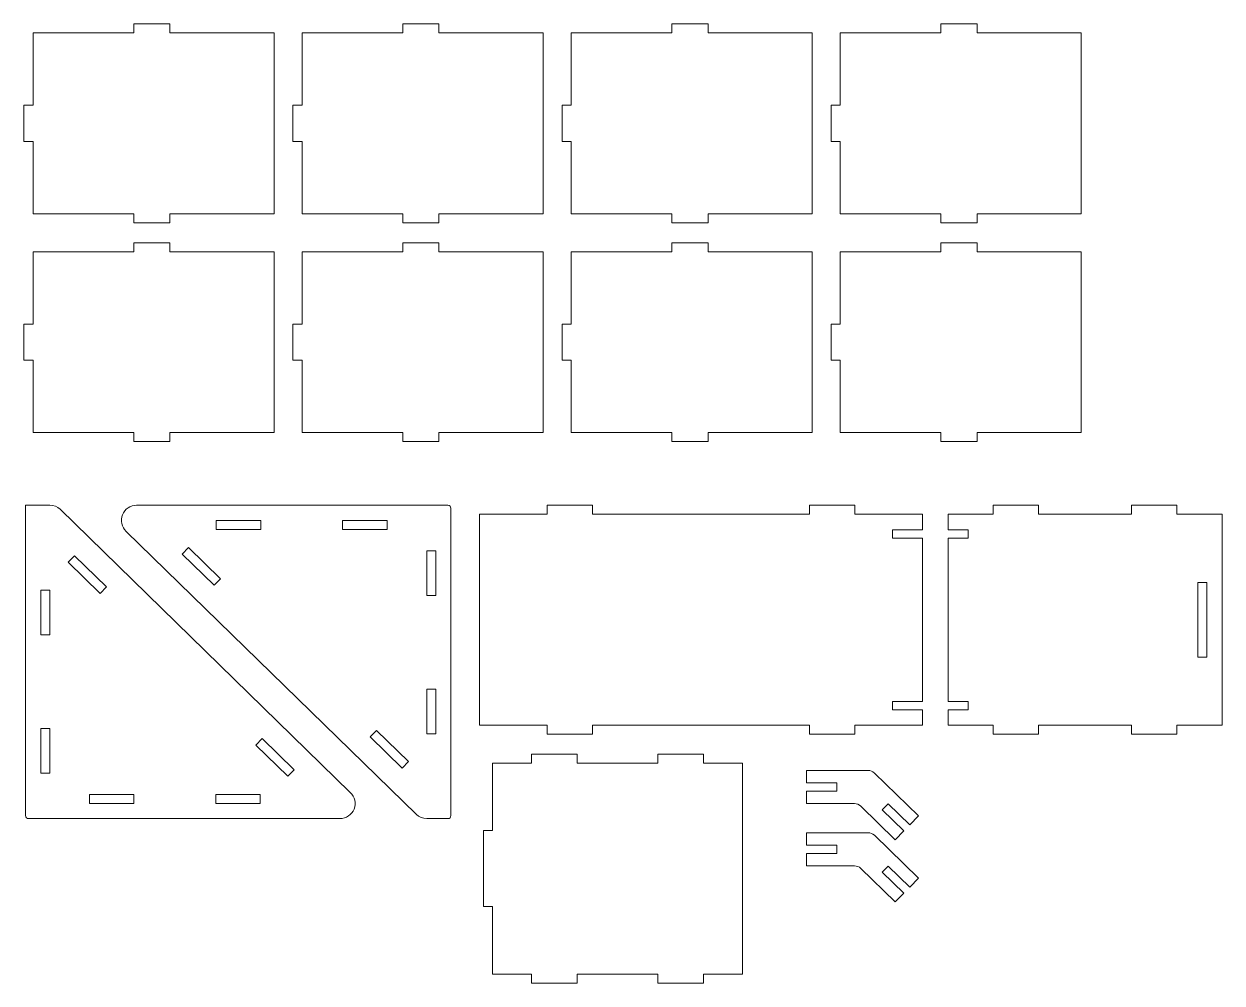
# Model space of a CAD drawing. Header units: centimetres. Extents: x -235 to -122, y -83 to 91.
# Drawn here: x -163.86 to -122.11, y 57.87 to 91.3 of the extents above; entities that cross this region are included whole.
import ezdxf

# ---------------------------------------------------------------- set-up
doc = ezdxf.new("R2010")
doc.units = ezdxf.units.CM
doc.header["$MEASUREMENT"] = 0
doc.layers.add('layer 1', color=7, linetype='Continuous')

msp = doc.modelspace()

# ---------------------------------------------------------------- linework, layer by layer
at = {"layer": 'layer 1', "lineweight": 9}
for points, knots in [([(-163.54028, 90.98305), (-163.54028, 90.98305), (-160.02877, 90.98305), (-160.02877, 90.98305), (-160.02877, 90.98305), (-160.02877, 90.98305), (-160.02877, 91.29805), (-160.02877, 91.29805), (-160.02877, 91.29805), (-160.02877, 91.29805), (-158.76877, 91.29805), (-158.76877, 91.29805), (-158.76877, 91.29805), (-158.76877, 91.29805), (-158.76877, 90.98305), (-158.76877, 90.98305), (-158.76877, 90.98305), (-158.76877, 90.98305), (-155.14028, 90.98305), (-155.14028, 90.98305), (-155.14028, 90.98305), (-155.14028, 90.98305), (-155.14028, 84.68305), (-155.14028, 84.68305), (-155.14028, 84.68305), (-155.14028, 84.68305), (-158.76877, 84.68305), (-158.76877, 84.68305), (-158.76877, 84.68305), (-158.76877, 84.68305), (-158.76877, 84.36805), (-158.76877, 84.36805), (-158.76877, 84.36805), (-158.76877, 84.36805), (-160.02877, 84.36805), (-160.02877, 84.36805), (-160.02877, 84.36805), (-160.02877, 84.36805), (-160.02877, 84.68305), (-160.02877, 84.68305), (-160.02877, 84.68305), (-160.02877, 84.68305), (-163.54028, 84.68305), (-163.54028, 84.68305), (-163.54028, 84.68305), (-163.54028, 84.68305), (-163.54028, 87.20305), (-163.54028, 87.20305), (-163.54028, 87.20305), (-163.54028, 87.20305), (-163.85528, 87.20305), (-163.85528, 87.20305), (-163.85528, 87.20305), (-163.85528, 87.20305), (-163.85528, 88.46305), (-163.85528, 88.46305), (-163.85528, 88.46305), (-163.85528, 88.46305), (-163.54028, 88.46305), (-163.54028, 88.46305), (-163.54028, 88.46305), (-163.54028, 88.46305), (-163.54028, 90.98305), (-163.54028, 90.98305)], [0, 0, 0, 0, 0.05882353, 0.05882353, 0.05882353, 0.05882353, 0.11764706, 0.11764706, 0.11764706, 0.11764706, 0.17647059, 0.17647059, 0.17647059, 0.17647059, 0.23529412, 0.23529412, 0.23529412, 0.23529412, 0.29411765, 0.29411765, 0.29411765, 0.29411765, 0.35294118, 0.35294118, 0.35294118, 0.35294118, 0.41176471, 0.41176471, 0.41176471, 0.41176471, 0.47058824, 0.47058824, 0.47058824, 0.47058824, 0.52941176, 0.52941176, 0.52941176, 0.52941176, 0.58823529, 0.58823529, 0.58823529, 0.58823529, 0.64705882, 0.64705882, 0.64705882, 0.64705882, 0.70588235, 0.70588235, 0.70588235, 0.70588235, 0.76470588, 0.76470588, 0.76470588, 0.76470588, 0.82352941, 0.82352941, 0.82352941, 0.82352941, 0.88235294, 0.88235294, 0.88235294, 0.88235294, 1, 1, 1, 1]), ([(-154.16634, 90.98305), (-154.16634, 90.98305), (-150.65485, 90.98305), (-150.65485, 90.98305), (-150.65485, 90.98305), (-150.65485, 90.98305), (-150.65485, 91.29805), (-150.65485, 91.29805), (-150.65485, 91.29805), (-150.65485, 91.29805), (-149.39485, 91.29805), (-149.39485, 91.29805), (-149.39485, 91.29805), (-149.39485, 91.29805), (-149.39485, 90.98305), (-149.39485, 90.98305), (-149.39485, 90.98305), (-149.39485, 90.98305), (-145.76634, 90.98305), (-145.76634, 90.98305), (-145.76634, 90.98305), (-145.76634, 90.98305), (-145.76634, 84.68305), (-145.76634, 84.68305), (-145.76634, 84.68305), (-145.76634, 84.68305), (-149.39485, 84.68305), (-149.39485, 84.68305), (-149.39485, 84.68305), (-149.39485, 84.68305), (-149.39485, 84.36805), (-149.39485, 84.36805), (-149.39485, 84.36805), (-149.39485, 84.36805), (-150.65485, 84.36805), (-150.65485, 84.36805), (-150.65485, 84.36805), (-150.65485, 84.36805), (-150.65485, 84.68305), (-150.65485, 84.68305), (-150.65485, 84.68305), (-150.65485, 84.68305), (-154.16634, 84.68305), (-154.16634, 84.68305), (-154.16634, 84.68305), (-154.16634, 84.68305), (-154.16634, 87.20305), (-154.16634, 87.20305), (-154.16634, 87.20305), (-154.16634, 87.20305), (-154.48134, 87.20305), (-154.48134, 87.20305), (-154.48134, 87.20305), (-154.48134, 87.20305), (-154.48134, 88.46305), (-154.48134, 88.46305), (-154.48134, 88.46305), (-154.48134, 88.46305), (-154.16634, 88.46305), (-154.16634, 88.46305), (-154.16634, 88.46305), (-154.16634, 88.46305), (-154.16634, 90.98305), (-154.16634, 90.98305)], [0, 0, 0, 0, 0.05882353, 0.05882353, 0.05882353, 0.05882353, 0.11764706, 0.11764706, 0.11764706, 0.11764706, 0.17647059, 0.17647059, 0.17647059, 0.17647059, 0.23529412, 0.23529412, 0.23529412, 0.23529412, 0.29411765, 0.29411765, 0.29411765, 0.29411765, 0.35294118, 0.35294118, 0.35294118, 0.35294118, 0.41176471, 0.41176471, 0.41176471, 0.41176471, 0.47058824, 0.47058824, 0.47058824, 0.47058824, 0.52941176, 0.52941176, 0.52941176, 0.52941176, 0.58823529, 0.58823529, 0.58823529, 0.58823529, 0.64705882, 0.64705882, 0.64705882, 0.64705882, 0.70588235, 0.70588235, 0.70588235, 0.70588235, 0.76470588, 0.76470588, 0.76470588, 0.76470588, 0.82352941, 0.82352941, 0.82352941, 0.82352941, 0.88235294, 0.88235294, 0.88235294, 0.88235294, 1, 1, 1, 1]), ([(-144.79241, 90.98305), (-144.79241, 90.98305), (-141.28091, 90.98305), (-141.28091, 90.98305), (-141.28091, 90.98305), (-141.28091, 90.98305), (-141.28091, 91.29805), (-141.28091, 91.29805), (-141.28091, 91.29805), (-141.28091, 91.29805), (-140.02091, 91.29805), (-140.02091, 91.29805), (-140.02091, 91.29805), (-140.02091, 91.29805), (-140.02091, 90.98305), (-140.02091, 90.98305), (-140.02091, 90.98305), (-140.02091, 90.98305), (-136.39241, 90.98305), (-136.39241, 90.98305), (-136.39241, 90.98305), (-136.39241, 90.98305), (-136.39241, 84.68305), (-136.39241, 84.68305), (-136.39241, 84.68305), (-136.39241, 84.68305), (-140.02091, 84.68305), (-140.02091, 84.68305), (-140.02091, 84.68305), (-140.02091, 84.68305), (-140.02091, 84.36805), (-140.02091, 84.36805), (-140.02091, 84.36805), (-140.02091, 84.36805), (-141.28091, 84.36805), (-141.28091, 84.36805), (-141.28091, 84.36805), (-141.28091, 84.36805), (-141.28091, 84.68305), (-141.28091, 84.68305), (-141.28091, 84.68305), (-141.28091, 84.68305), (-144.79241, 84.68305), (-144.79241, 84.68305), (-144.79241, 84.68305), (-144.79241, 84.68305), (-144.79241, 87.20305), (-144.79241, 87.20305), (-144.79241, 87.20305), (-144.79241, 87.20305), (-145.10741, 87.20305), (-145.10741, 87.20305), (-145.10741, 87.20305), (-145.10741, 87.20305), (-145.10741, 88.46305), (-145.10741, 88.46305), (-145.10741, 88.46305), (-145.10741, 88.46305), (-144.79241, 88.46305), (-144.79241, 88.46305), (-144.79241, 88.46305), (-144.79241, 88.46305), (-144.79241, 90.98305), (-144.79241, 90.98305)], [0, 0, 0, 0, 0.05882353, 0.05882353, 0.05882353, 0.05882353, 0.11764706, 0.11764706, 0.11764706, 0.11764706, 0.17647059, 0.17647059, 0.17647059, 0.17647059, 0.23529412, 0.23529412, 0.23529412, 0.23529412, 0.29411765, 0.29411765, 0.29411765, 0.29411765, 0.35294118, 0.35294118, 0.35294118, 0.35294118, 0.41176471, 0.41176471, 0.41176471, 0.41176471, 0.47058824, 0.47058824, 0.47058824, 0.47058824, 0.52941176, 0.52941176, 0.52941176, 0.52941176, 0.58823529, 0.58823529, 0.58823529, 0.58823529, 0.64705882, 0.64705882, 0.64705882, 0.64705882, 0.70588235, 0.70588235, 0.70588235, 0.70588235, 0.76470588, 0.76470588, 0.76470588, 0.76470588, 0.82352941, 0.82352941, 0.82352941, 0.82352941, 0.88235294, 0.88235294, 0.88235294, 0.88235294, 1, 1, 1, 1]), ([(-135.41848, 90.98305), (-135.41848, 90.98305), (-131.90697, 90.98305), (-131.90697, 90.98305), (-131.90697, 90.98305), (-131.90697, 90.98305), (-131.90697, 91.29805), (-131.90697, 91.29805), (-131.90697, 91.29805), (-131.90697, 91.29805), (-130.64697, 91.29805), (-130.64697, 91.29805), (-130.64697, 91.29805), (-130.64697, 91.29805), (-130.64697, 90.98305), (-130.64697, 90.98305), (-130.64697, 90.98305), (-130.64697, 90.98305), (-127.01848, 90.98305), (-127.01848, 90.98305), (-127.01848, 90.98305), (-127.01848, 90.98305), (-127.01848, 84.68305), (-127.01848, 84.68305), (-127.01848, 84.68305), (-127.01848, 84.68305), (-130.64697, 84.68305), (-130.64697, 84.68305), (-130.64697, 84.68305), (-130.64697, 84.68305), (-130.64697, 84.36805), (-130.64697, 84.36805), (-130.64697, 84.36805), (-130.64697, 84.36805), (-131.90697, 84.36805), (-131.90697, 84.36805), (-131.90697, 84.36805), (-131.90697, 84.36805), (-131.90697, 84.68305), (-131.90697, 84.68305), (-131.90697, 84.68305), (-131.90697, 84.68305), (-135.41848, 84.68305), (-135.41848, 84.68305), (-135.41848, 84.68305), (-135.41848, 84.68305), (-135.41848, 87.20305), (-135.41848, 87.20305), (-135.41848, 87.20305), (-135.41848, 87.20305), (-135.73348, 87.20305), (-135.73348, 87.20305), (-135.73348, 87.20305), (-135.73348, 87.20305), (-135.73348, 88.46305), (-135.73348, 88.46305), (-135.73348, 88.46305), (-135.73348, 88.46305), (-135.41848, 88.46305), (-135.41848, 88.46305), (-135.41848, 88.46305), (-135.41848, 88.46305), (-135.41848, 90.98305), (-135.41848, 90.98305)], [0, 0, 0, 0, 0.05882353, 0.05882353, 0.05882353, 0.05882353, 0.11764706, 0.11764706, 0.11764706, 0.11764706, 0.17647059, 0.17647059, 0.17647059, 0.17647059, 0.23529412, 0.23529412, 0.23529412, 0.23529412, 0.29411765, 0.29411765, 0.29411765, 0.29411765, 0.35294118, 0.35294118, 0.35294118, 0.35294118, 0.41176471, 0.41176471, 0.41176471, 0.41176471, 0.47058824, 0.47058824, 0.47058824, 0.47058824, 0.52941176, 0.52941176, 0.52941176, 0.52941176, 0.58823529, 0.58823529, 0.58823529, 0.58823529, 0.64705882, 0.64705882, 0.64705882, 0.64705882, 0.70588235, 0.70588235, 0.70588235, 0.70588235, 0.76470588, 0.76470588, 0.76470588, 0.76470588, 0.82352941, 0.82352941, 0.82352941, 0.82352941, 0.88235294, 0.88235294, 0.88235294, 0.88235294, 1, 1, 1, 1]), ([(-163.54028, 83.35835), (-163.54028, 83.35835), (-160.02877, 83.35835), (-160.02877, 83.35835), (-160.02877, 83.35835), (-160.02877, 83.35835), (-160.02877, 83.67335), (-160.02877, 83.67335), (-160.02877, 83.67335), (-160.02877, 83.67335), (-158.76877, 83.67335), (-158.76877, 83.67335), (-158.76877, 83.67335), (-158.76877, 83.67335), (-158.76877, 83.35835), (-158.76877, 83.35835), (-158.76877, 83.35835), (-158.76877, 83.35835), (-155.14028, 83.35835), (-155.14028, 83.35835), (-155.14028, 83.35835), (-155.14028, 83.35835), (-155.14028, 77.05835), (-155.14028, 77.05835), (-155.14028, 77.05835), (-155.14028, 77.05835), (-158.76877, 77.05835), (-158.76877, 77.05835), (-158.76877, 77.05835), (-158.76877, 77.05835), (-158.76877, 76.74335), (-158.76877, 76.74335), (-158.76877, 76.74335), (-158.76877, 76.74335), (-160.02877, 76.74335), (-160.02877, 76.74335), (-160.02877, 76.74335), (-160.02877, 76.74335), (-160.02877, 77.05835), (-160.02877, 77.05835), (-160.02877, 77.05835), (-160.02877, 77.05835), (-163.54028, 77.05835), (-163.54028, 77.05835), (-163.54028, 77.05835), (-163.54028, 77.05835), (-163.54028, 79.57835), (-163.54028, 79.57835), (-163.54028, 79.57835), (-163.54028, 79.57835), (-163.85528, 79.57835), (-163.85528, 79.57835), (-163.85528, 79.57835), (-163.85528, 79.57835), (-163.85528, 80.83835), (-163.85528, 80.83835), (-163.85528, 80.83835), (-163.85528, 80.83835), (-163.54028, 80.83835), (-163.54028, 80.83835), (-163.54028, 80.83835), (-163.54028, 80.83835), (-163.54028, 83.35835), (-163.54028, 83.35835)], [0, 0, 0, 0, 0.05882353, 0.05882353, 0.05882353, 0.05882353, 0.11764706, 0.11764706, 0.11764706, 0.11764706, 0.17647059, 0.17647059, 0.17647059, 0.17647059, 0.23529412, 0.23529412, 0.23529412, 0.23529412, 0.29411765, 0.29411765, 0.29411765, 0.29411765, 0.35294118, 0.35294118, 0.35294118, 0.35294118, 0.41176471, 0.41176471, 0.41176471, 0.41176471, 0.47058824, 0.47058824, 0.47058824, 0.47058824, 0.52941176, 0.52941176, 0.52941176, 0.52941176, 0.58823529, 0.58823529, 0.58823529, 0.58823529, 0.64705882, 0.64705882, 0.64705882, 0.64705882, 0.70588235, 0.70588235, 0.70588235, 0.70588235, 0.76470588, 0.76470588, 0.76470588, 0.76470588, 0.82352941, 0.82352941, 0.82352941, 0.82352941, 0.88235294, 0.88235294, 0.88235294, 0.88235294, 1, 1, 1, 1]), ([(-154.16634, 83.35835), (-154.16634, 83.35835), (-150.65485, 83.35835), (-150.65485, 83.35835), (-150.65485, 83.35835), (-150.65485, 83.35835), (-150.65485, 83.67335), (-150.65485, 83.67335), (-150.65485, 83.67335), (-150.65485, 83.67335), (-149.39485, 83.67335), (-149.39485, 83.67335), (-149.39485, 83.67335), (-149.39485, 83.67335), (-149.39485, 83.35835), (-149.39485, 83.35835), (-149.39485, 83.35835), (-149.39485, 83.35835), (-145.76634, 83.35835), (-145.76634, 83.35835), (-145.76634, 83.35835), (-145.76634, 83.35835), (-145.76634, 77.05835), (-145.76634, 77.05835), (-145.76634, 77.05835), (-145.76634, 77.05835), (-149.39485, 77.05835), (-149.39485, 77.05835), (-149.39485, 77.05835), (-149.39485, 77.05835), (-149.39485, 76.74335), (-149.39485, 76.74335), (-149.39485, 76.74335), (-149.39485, 76.74335), (-150.65485, 76.74335), (-150.65485, 76.74335), (-150.65485, 76.74335), (-150.65485, 76.74335), (-150.65485, 77.05835), (-150.65485, 77.05835), (-150.65485, 77.05835), (-150.65485, 77.05835), (-154.16634, 77.05835), (-154.16634, 77.05835), (-154.16634, 77.05835), (-154.16634, 77.05835), (-154.16634, 79.57835), (-154.16634, 79.57835), (-154.16634, 79.57835), (-154.16634, 79.57835), (-154.48134, 79.57835), (-154.48134, 79.57835), (-154.48134, 79.57835), (-154.48134, 79.57835), (-154.48134, 80.83835), (-154.48134, 80.83835), (-154.48134, 80.83835), (-154.48134, 80.83835), (-154.16634, 80.83835), (-154.16634, 80.83835), (-154.16634, 80.83835), (-154.16634, 80.83835), (-154.16634, 83.35835), (-154.16634, 83.35835)], [0, 0, 0, 0, 0.05882353, 0.05882353, 0.05882353, 0.05882353, 0.11764706, 0.11764706, 0.11764706, 0.11764706, 0.17647059, 0.17647059, 0.17647059, 0.17647059, 0.23529412, 0.23529412, 0.23529412, 0.23529412, 0.29411765, 0.29411765, 0.29411765, 0.29411765, 0.35294118, 0.35294118, 0.35294118, 0.35294118, 0.41176471, 0.41176471, 0.41176471, 0.41176471, 0.47058824, 0.47058824, 0.47058824, 0.47058824, 0.52941176, 0.52941176, 0.52941176, 0.52941176, 0.58823529, 0.58823529, 0.58823529, 0.58823529, 0.64705882, 0.64705882, 0.64705882, 0.64705882, 0.70588235, 0.70588235, 0.70588235, 0.70588235, 0.76470588, 0.76470588, 0.76470588, 0.76470588, 0.82352941, 0.82352941, 0.82352941, 0.82352941, 0.88235294, 0.88235294, 0.88235294, 0.88235294, 1, 1, 1, 1]), ([(-144.79241, 83.35835), (-144.79241, 83.35835), (-141.28091, 83.35835), (-141.28091, 83.35835), (-141.28091, 83.35835), (-141.28091, 83.35835), (-141.28091, 83.67335), (-141.28091, 83.67335), (-141.28091, 83.67335), (-141.28091, 83.67335), (-140.02091, 83.67335), (-140.02091, 83.67335), (-140.02091, 83.67335), (-140.02091, 83.67335), (-140.02091, 83.35835), (-140.02091, 83.35835), (-140.02091, 83.35835), (-140.02091, 83.35835), (-136.39241, 83.35835), (-136.39241, 83.35835), (-136.39241, 83.35835), (-136.39241, 83.35835), (-136.39241, 77.05835), (-136.39241, 77.05835), (-136.39241, 77.05835), (-136.39241, 77.05835), (-140.02091, 77.05835), (-140.02091, 77.05835), (-140.02091, 77.05835), (-140.02091, 77.05835), (-140.02091, 76.74335), (-140.02091, 76.74335), (-140.02091, 76.74335), (-140.02091, 76.74335), (-141.28091, 76.74335), (-141.28091, 76.74335), (-141.28091, 76.74335), (-141.28091, 76.74335), (-141.28091, 77.05835), (-141.28091, 77.05835), (-141.28091, 77.05835), (-141.28091, 77.05835), (-144.79241, 77.05835), (-144.79241, 77.05835), (-144.79241, 77.05835), (-144.79241, 77.05835), (-144.79241, 79.57835), (-144.79241, 79.57835), (-144.79241, 79.57835), (-144.79241, 79.57835), (-145.10741, 79.57835), (-145.10741, 79.57835), (-145.10741, 79.57835), (-145.10741, 79.57835), (-145.10741, 80.83835), (-145.10741, 80.83835), (-145.10741, 80.83835), (-145.10741, 80.83835), (-144.79241, 80.83835), (-144.79241, 80.83835), (-144.79241, 80.83835), (-144.79241, 80.83835), (-144.79241, 83.35835), (-144.79241, 83.35835)], [0, 0, 0, 0, 0.05882353, 0.05882353, 0.05882353, 0.05882353, 0.11764706, 0.11764706, 0.11764706, 0.11764706, 0.17647059, 0.17647059, 0.17647059, 0.17647059, 0.23529412, 0.23529412, 0.23529412, 0.23529412, 0.29411765, 0.29411765, 0.29411765, 0.29411765, 0.35294118, 0.35294118, 0.35294118, 0.35294118, 0.41176471, 0.41176471, 0.41176471, 0.41176471, 0.47058824, 0.47058824, 0.47058824, 0.47058824, 0.52941176, 0.52941176, 0.52941176, 0.52941176, 0.58823529, 0.58823529, 0.58823529, 0.58823529, 0.64705882, 0.64705882, 0.64705882, 0.64705882, 0.70588235, 0.70588235, 0.70588235, 0.70588235, 0.76470588, 0.76470588, 0.76470588, 0.76470588, 0.82352941, 0.82352941, 0.82352941, 0.82352941, 0.88235294, 0.88235294, 0.88235294, 0.88235294, 1, 1, 1, 1]), ([(-135.41848, 83.35835), (-135.41848, 83.35835), (-131.90697, 83.35835), (-131.90697, 83.35835), (-131.90697, 83.35835), (-131.90697, 83.35835), (-131.90697, 83.67335), (-131.90697, 83.67335), (-131.90697, 83.67335), (-131.90697, 83.67335), (-130.64697, 83.67335), (-130.64697, 83.67335), (-130.64697, 83.67335), (-130.64697, 83.67335), (-130.64697, 83.35835), (-130.64697, 83.35835), (-130.64697, 83.35835), (-130.64697, 83.35835), (-127.01848, 83.35835), (-127.01848, 83.35835), (-127.01848, 83.35835), (-127.01848, 83.35835), (-127.01848, 77.05835), (-127.01848, 77.05835), (-127.01848, 77.05835), (-127.01848, 77.05835), (-130.64697, 77.05835), (-130.64697, 77.05835), (-130.64697, 77.05835), (-130.64697, 77.05835), (-130.64697, 76.74335), (-130.64697, 76.74335), (-130.64697, 76.74335), (-130.64697, 76.74335), (-131.90697, 76.74335), (-131.90697, 76.74335), (-131.90697, 76.74335), (-131.90697, 76.74335), (-131.90697, 77.05835), (-131.90697, 77.05835), (-131.90697, 77.05835), (-131.90697, 77.05835), (-135.41848, 77.05835), (-135.41848, 77.05835), (-135.41848, 77.05835), (-135.41848, 77.05835), (-135.41848, 79.57835), (-135.41848, 79.57835), (-135.41848, 79.57835), (-135.41848, 79.57835), (-135.73348, 79.57835), (-135.73348, 79.57835), (-135.73348, 79.57835), (-135.73348, 79.57835), (-135.73348, 80.83835), (-135.73348, 80.83835), (-135.73348, 80.83835), (-135.73348, 80.83835), (-135.41848, 80.83835), (-135.41848, 80.83835), (-135.41848, 80.83835), (-135.41848, 80.83835), (-135.41848, 83.35835), (-135.41848, 83.35835)], [0, 0, 0, 0, 0.05882353, 0.05882353, 0.05882353, 0.05882353, 0.11764706, 0.11764706, 0.11764706, 0.11764706, 0.17647059, 0.17647059, 0.17647059, 0.17647059, 0.23529412, 0.23529412, 0.23529412, 0.23529412, 0.29411765, 0.29411765, 0.29411765, 0.29411765, 0.35294118, 0.35294118, 0.35294118, 0.35294118, 0.41176471, 0.41176471, 0.41176471, 0.41176471, 0.47058824, 0.47058824, 0.47058824, 0.47058824, 0.52941176, 0.52941176, 0.52941176, 0.52941176, 0.58823529, 0.58823529, 0.58823529, 0.58823529, 0.64705882, 0.64705882, 0.64705882, 0.64705882, 0.70588235, 0.70588235, 0.70588235, 0.70588235, 0.76470588, 0.76470588, 0.76470588, 0.76470588, 0.82352941, 0.82352941, 0.82352941, 0.82352941, 0.88235294, 0.88235294, 0.88235294, 0.88235294, 1, 1, 1, 1]), ([(-162.59542, 74.38124), (-162.69269, 74.47213), (-162.82076, 74.52268), (-162.95389, 74.52267), (-162.95389, 74.52267), (-162.95389, 74.52267), (-163.79675, 74.52267), (-163.79675, 74.52267), (-163.79675, 74.52267), (-163.79675, 74.52267), (-163.79675, 63.70789), (-163.79675, 63.70789), (-163.79675, 63.70789), (-163.79673, 63.68003), (-163.78564, 63.6533), (-163.76593, 63.63362), (-163.76593, 63.63362), (-163.74622, 63.61393), (-163.71962, 63.60287), (-163.69175, 63.60289), (-163.69175, 63.60289), (-163.69175, 63.60289), (-152.84239, 63.60289), (-152.84239, 63.60289), (-152.84239, 63.60289), (-152.62672, 63.60296), (-152.43312, 63.73456), (-152.35402, 63.93521), (-152.35402, 63.93521), (-152.27493, 64.13585), (-152.3263, 64.36424), (-152.48392, 64.51146), (-152.48392, 64.51146), (-152.48392, 64.51146), (-162.59542, 74.38124), (-162.59542, 74.38124), (-162.59542, 74.38124), (-162.59542, 74.38124), (-162.59542, 74.38124), (-162.59542, 74.38124)], [0, 0, 0, 0, 0.09090909, 0.09090909, 0.09090909, 0.09090909, 0.18181818, 0.18181818, 0.18181818, 0.18181818, 0.27272727, 0.27272727, 0.27272727, 0.27272727, 0.36363636, 0.36363636, 0.36363636, 0.36363636, 0.45454545, 0.45454545, 0.45454545, 0.45454545, 0.54545455, 0.54545455, 0.54545455, 0.54545455, 0.63636364, 0.63636364, 0.63636364, 0.63636364, 0.72727273, 0.72727273, 0.72727273, 0.72727273, 0.81818182, 0.81818182, 0.81818182, 0.81818182, 1, 1, 1, 1]), ([(-150.18109, 63.74433), (-150.08382, 63.65343), (-149.95575, 63.60287), (-149.82262, 63.60289), (-149.82262, 63.60289), (-149.82262, 63.60289), (-149.08475, 63.60289), (-149.08475, 63.60289), (-149.08475, 63.60289), (-149.05688, 63.6029), (-149.03017, 63.61399), (-149.01047, 63.63371), (-149.01047, 63.63371), (-148.99079, 63.65343), (-148.97973, 63.68003), (-148.97975, 63.70789), (-148.97975, 63.70789), (-148.97975, 63.70789), (-148.97975, 74.41767), (-148.97975, 74.41767), (-148.97975, 74.41767), (-148.97977, 74.44553), (-148.99086, 74.47225), (-149.01057, 74.49194), (-149.01057, 74.49194), (-149.03029, 74.51164), (-149.05688, 74.52268), (-149.08475, 74.52267), (-149.08475, 74.52267), (-149.08475, 74.52267), (-159.93412, 74.52267), (-159.93412, 74.52267), (-159.93412, 74.52267), (-160.14979, 74.52261), (-160.34339, 74.39099), (-160.42248, 74.19035), (-160.42248, 74.19035), (-160.50157, 73.9897), (-160.4502, 73.76132), (-160.29259, 73.61411), (-160.29259, 73.61411), (-160.29259, 73.61411), (-150.18109, 63.74433), (-150.18109, 63.74433), (-150.18109, 63.74433), (-150.18109, 63.74433), (-150.18109, 63.74433), (-150.18109, 63.74433)], [0, 0, 0, 0, 0.07692308, 0.07692308, 0.07692308, 0.07692308, 0.15384615, 0.15384615, 0.15384615, 0.15384615, 0.23076923, 0.23076923, 0.23076923, 0.23076923, 0.30769231, 0.30769231, 0.30769231, 0.30769231, 0.38461538, 0.38461538, 0.38461538, 0.38461538, 0.46153846, 0.46153846, 0.46153846, 0.46153846, 0.53846154, 0.53846154, 0.53846154, 0.53846154, 0.61538462, 0.61538462, 0.61538462, 0.61538462, 0.69230769, 0.69230769, 0.69230769, 0.69230769, 0.76923077, 0.76923077, 0.76923077, 0.76923077, 0.84615385, 0.84615385, 0.84615385, 0.84615385, 1, 1, 1, 1]), ([(-147.98284, 66.85767), (-147.98284, 66.85767), (-145.62034, 66.85767), (-145.62034, 66.85767), (-145.62034, 66.85767), (-145.62034, 66.85767), (-145.62034, 66.54267), (-145.62034, 66.54267), (-145.62034, 66.54267), (-145.62034, 66.54267), (-144.04534, 66.54267), (-144.04534, 66.54267), (-144.04534, 66.54267), (-144.04534, 66.54267), (-144.04534, 66.85767), (-144.04534, 66.85767), (-144.04534, 66.85767), (-144.04534, 66.85767), (-136.48534, 66.85767), (-136.48534, 66.85767), (-136.48534, 66.85767), (-136.48534, 66.85767), (-136.48534, 66.54267), (-136.48534, 66.54267), (-136.48534, 66.54267), (-136.48534, 66.54267), (-134.91034, 66.54267), (-134.91034, 66.54267), (-134.91034, 66.54267), (-134.91034, 66.54267), (-134.91034, 66.85767), (-134.91034, 66.85767), (-134.91034, 66.85767), (-134.91034, 66.85767), (-132.54784, 66.85767), (-132.54784, 66.85767), (-132.54784, 66.85767), (-132.54784, 66.85767), (-132.54784, 67.39317), (-132.54784, 67.39317), (-132.54784, 67.39317), (-132.54784, 67.39317), (-133.59784, 67.39317), (-133.59784, 67.39317), (-133.59784, 67.39317), (-133.59784, 67.39317), (-133.59784, 67.68717), (-133.59784, 67.68717), (-133.59784, 67.68717), (-133.59784, 67.68717), (-132.54784, 67.68717), (-132.54784, 67.68717), (-132.54784, 67.68717), (-132.54784, 67.68717), (-132.54784, 73.37817), (-132.54784, 73.37817), (-132.54784, 73.37817), (-132.54784, 73.37817), (-133.59784, 73.37817), (-133.59784, 73.37817), (-133.59784, 73.37817), (-133.59784, 73.37817), (-133.59784, 73.67217), (-133.59784, 73.67217), (-133.59784, 73.67217), (-133.59784, 73.67217), (-132.54784, 73.67217), (-132.54784, 73.67217), (-132.54784, 73.67217), (-132.54784, 73.67217), (-132.54784, 74.20767), (-132.54784, 74.20767), (-132.54784, 74.20767), (-132.54784, 74.20767), (-134.91034, 74.20767), (-134.91034, 74.20767), (-134.91034, 74.20767), (-134.91034, 74.20767), (-134.91034, 74.52267), (-134.91034, 74.52267), (-134.91034, 74.52267), (-134.91034, 74.52267), (-136.48534, 74.52267), (-136.48534, 74.52267), (-136.48534, 74.52267), (-136.48534, 74.52267), (-136.48534, 74.20767), (-136.48534, 74.20767), (-136.48534, 74.20767), (-136.48534, 74.20767), (-144.04534, 74.20767), (-144.04534, 74.20767), (-144.04534, 74.20767), (-144.04534, 74.20767), (-144.04534, 74.52267), (-144.04534, 74.52267), (-144.04534, 74.52267), (-144.04534, 74.52267), (-145.62034, 74.52267), (-145.62034, 74.52267), (-145.62034, 74.52267), (-145.62034, 74.52267), (-145.62034, 74.20767), (-145.62034, 74.20767), (-145.62034, 74.20767), (-145.62034, 74.20767), (-147.98284, 74.20767), (-147.98284, 74.20767), (-147.98284, 74.20767), (-147.98284, 74.20767), (-147.98284, 66.85767), (-147.98284, 66.85767), (-147.98284, 66.85767), (-147.98284, 66.85767), (-147.98284, 66.85767), (-147.98284, 66.85767)], [0, 0, 0, 0, 0.03333333, 0.03333333, 0.03333333, 0.03333333, 0.06666667, 0.06666667, 0.06666667, 0.06666667, 0.1, 0.1, 0.1, 0.1, 0.13333333, 0.13333333, 0.13333333, 0.13333333, 0.16666667, 0.16666667, 0.16666667, 0.16666667, 0.2, 0.2, 0.2, 0.2, 0.23333333, 0.23333333, 0.23333333, 0.23333333, 0.26666667, 0.26666667, 0.26666667, 0.26666667, 0.3, 0.3, 0.3, 0.3, 0.33333333, 0.33333333, 0.33333333, 0.33333333, 0.36666667, 0.36666667, 0.36666667, 0.36666667, 0.4, 0.4, 0.4, 0.4, 0.43333333, 0.43333333, 0.43333333, 0.43333333, 0.46666667, 0.46666667, 0.46666667, 0.46666667, 0.5, 0.5, 0.5, 0.5, 0.53333333, 0.53333333, 0.53333333, 0.53333333, 0.56666667, 0.56666667, 0.56666667, 0.56666667, 0.6, 0.6, 0.6, 0.6, 0.63333333, 0.63333333, 0.63333333, 0.63333333, 0.66666667, 0.66666667, 0.66666667, 0.66666667, 0.7, 0.7, 0.7, 0.7, 0.73333333, 0.73333333, 0.73333333, 0.73333333, 0.76666667, 0.76666667, 0.76666667, 0.76666667, 0.8, 0.8, 0.8, 0.8, 0.83333333, 0.83333333, 0.83333333, 0.83333333, 0.86666667, 0.86666667, 0.86666667, 0.86666667, 0.9, 0.9, 0.9, 0.9, 0.93333333, 0.93333333, 0.93333333, 0.93333333, 1, 1, 1, 1]), ([(-128.5064, 74.20767), (-128.5064, 74.20767), (-128.5064, 74.52267), (-128.5064, 74.52267), (-128.5064, 74.52267), (-128.5064, 74.52267), (-130.0814, 74.52267), (-130.0814, 74.52267), (-130.0814, 74.52267), (-130.0814, 74.52267), (-130.0814, 74.20767), (-130.0814, 74.20767), (-130.0814, 74.20767), (-130.0814, 74.20767), (-131.6564, 74.20767), (-131.6564, 74.20767), (-131.6564, 74.20767), (-131.6564, 74.20767), (-131.6564, 73.67217), (-131.6564, 73.67217), (-131.6564, 73.67217), (-131.6564, 73.67217), (-130.95521, 73.67217), (-130.95521, 73.67217), (-130.95521, 73.67217), (-130.95521, 73.67217), (-130.95521, 73.37817), (-130.95521, 73.37817), (-130.95521, 73.37817), (-130.95521, 73.37817), (-131.6564, 73.37817), (-131.6564, 73.37817), (-131.6564, 73.37817), (-131.6564, 73.37817), (-131.6564, 67.68717), (-131.6564, 67.68717), (-131.6564, 67.68717), (-131.6564, 67.68717), (-130.95521, 67.68717), (-130.95521, 67.68717), (-130.95521, 67.68717), (-130.95521, 67.68717), (-130.95521, 67.39317), (-130.95521, 67.39317), (-130.95521, 67.39317), (-130.95521, 67.39317), (-131.6564, 67.39317), (-131.6564, 67.39317), (-131.6564, 67.39317), (-131.6564, 67.39317), (-131.6564, 66.85767), (-131.6564, 66.85767), (-131.6564, 66.85767), (-131.6564, 66.85767), (-130.0814, 66.85767), (-130.0814, 66.85767), (-130.0814, 66.85767), (-130.0814, 66.85767), (-130.0814, 66.54267), (-130.0814, 66.54267), (-130.0814, 66.54267), (-130.0814, 66.54267), (-128.5064, 66.54267), (-128.5064, 66.54267), (-128.5064, 66.54267), (-128.5064, 66.54267), (-128.5064, 66.85767), (-128.5064, 66.85767), (-128.5064, 66.85767), (-128.5064, 66.85767), (-125.26001, 66.85767), (-125.26001, 66.85767), (-125.26001, 66.85767), (-125.26001, 66.85767), (-125.26001, 66.54267), (-125.26001, 66.54267), (-125.26001, 66.54267), (-125.26001, 66.54267), (-123.68501, 66.54267), (-123.68501, 66.54267), (-123.68501, 66.54267), (-123.68501, 66.54267), (-123.68501, 66.85767), (-123.68501, 66.85767), (-123.68501, 66.85767), (-123.68501, 66.85767), (-122.11001, 66.85767), (-122.11001, 66.85767), (-122.11001, 66.85767), (-122.11001, 66.85767), (-122.11001, 74.20767), (-122.11001, 74.20767), (-122.11001, 74.20767), (-122.11001, 74.20767), (-123.68501, 74.20767), (-123.68501, 74.20767), (-123.68501, 74.20767), (-123.68501, 74.20767), (-123.68501, 74.52267), (-123.68501, 74.52267), (-123.68501, 74.52267), (-123.68501, 74.52267), (-125.26001, 74.52267), (-125.26001, 74.52267), (-125.26001, 74.52267), (-125.26001, 74.52267), (-125.26001, 74.20767), (-125.26001, 74.20767), (-125.26001, 74.20767), (-125.26001, 74.20767), (-128.5064, 74.20767), (-128.5064, 74.20767)], [0, 0, 0, 0, 0.03448276, 0.03448276, 0.03448276, 0.03448276, 0.06896552, 0.06896552, 0.06896552, 0.06896552, 0.10344828, 0.10344828, 0.10344828, 0.10344828, 0.13793103, 0.13793103, 0.13793103, 0.13793103, 0.17241379, 0.17241379, 0.17241379, 0.17241379, 0.20689655, 0.20689655, 0.20689655, 0.20689655, 0.24137931, 0.24137931, 0.24137931, 0.24137931, 0.27586207, 0.27586207, 0.27586207, 0.27586207, 0.31034483, 0.31034483, 0.31034483, 0.31034483, 0.34482759, 0.34482759, 0.34482759, 0.34482759, 0.37931034, 0.37931034, 0.37931034, 0.37931034, 0.4137931, 0.4137931, 0.4137931, 0.4137931, 0.44827586, 0.44827586, 0.44827586, 0.44827586, 0.48275862, 0.48275862, 0.48275862, 0.48275862, 0.51724138, 0.51724138, 0.51724138, 0.51724138, 0.55172414, 0.55172414, 0.55172414, 0.55172414, 0.5862069, 0.5862069, 0.5862069, 0.5862069, 0.62068966, 0.62068966, 0.62068966, 0.62068966, 0.65517241, 0.65517241, 0.65517241, 0.65517241, 0.68965517, 0.68965517, 0.68965517, 0.68965517, 0.72413793, 0.72413793, 0.72413793, 0.72413793, 0.75862069, 0.75862069, 0.75862069, 0.75862069, 0.79310345, 0.79310345, 0.79310345, 0.79310345, 0.82758621, 0.82758621, 0.82758621, 0.82758621, 0.86206897, 0.86206897, 0.86206897, 0.86206897, 0.89655172, 0.89655172, 0.89655172, 0.89655172, 0.93103448, 0.93103448, 0.93103448, 0.93103448, 1, 1, 1, 1]), ([(-157.15506, 73.68267), (-157.15506, 73.68267), (-157.15506, 73.99767), (-157.15506, 73.99767), (-157.15506, 73.99767), (-157.15506, 73.99767), (-155.60106, 73.99767), (-155.60106, 73.99767), (-155.60106, 73.99767), (-155.60106, 73.99767), (-155.60106, 73.68267), (-155.60106, 73.68267), (-155.60106, 73.68267), (-155.60106, 73.68267), (-157.15506, 73.68267), (-157.15506, 73.68267), (-157.15506, 73.68267), (-157.15506, 73.68267), (-157.15506, 73.68267), (-157.15506, 73.68267)], [0, 0, 0, 0, 0.16666667, 0.16666667, 0.16666667, 0.16666667, 0.33333333, 0.33333333, 0.33333333, 0.33333333, 0.5, 0.5, 0.5, 0.5, 0.66666667, 0.66666667, 0.66666667, 0.66666667, 1, 1, 1, 1]), ([(-151.19945, 73.68267), (-151.19945, 73.68267), (-151.19945, 73.99767), (-151.19945, 73.99767), (-151.19945, 73.99767), (-151.19945, 73.99767), (-152.75345, 73.99767), (-152.75345, 73.99767), (-152.75345, 73.99767), (-152.75345, 73.99767), (-152.75345, 73.68267), (-152.75345, 73.68267), (-152.75345, 73.68267), (-152.75345, 73.68267), (-151.19945, 73.68267), (-151.19945, 73.68267), (-151.19945, 73.68267), (-151.19945, 73.68267), (-151.19945, 73.68267), (-151.19945, 73.68267)], [0, 0, 0, 0, 0.16666667, 0.16666667, 0.16666667, 0.16666667, 0.33333333, 0.33333333, 0.33333333, 0.33333333, 0.5, 0.5, 0.5, 0.5, 0.66666667, 0.66666667, 0.66666667, 0.66666667, 1, 1, 1, 1]), ([(-162.31639, 72.5365), (-162.31639, 72.5365), (-162.09661, 72.76217), (-162.09661, 72.76217), (-162.09661, 72.76217), (-162.09661, 72.76217), (-160.98335, 71.67793), (-160.98335, 71.67793), (-160.98335, 71.67793), (-160.98335, 71.67793), (-161.20313, 71.45227), (-161.20313, 71.45227), (-161.20313, 71.45227), (-161.20313, 71.45227), (-162.31639, 72.5365), (-162.31639, 72.5365), (-162.31639, 72.5365), (-162.31639, 72.5365), (-162.31639, 72.5365), (-162.31639, 72.5365)], [0, 0, 0, 0, 0.16666667, 0.16666667, 0.16666667, 0.16666667, 0.33333333, 0.33333333, 0.33333333, 0.33333333, 0.5, 0.5, 0.5, 0.5, 0.66666667, 0.66666667, 0.66666667, 0.66666667, 1, 1, 1, 1]), ([(-157.00428, 71.96259), (-157.00428, 71.96259), (-157.22406, 71.73694), (-157.22406, 71.73694), (-157.22406, 71.73694), (-157.22406, 71.73694), (-158.33732, 72.82117), (-158.33732, 72.82117), (-158.33732, 72.82117), (-158.33732, 72.82117), (-158.11754, 73.04683), (-158.11754, 73.04683), (-158.11754, 73.04683), (-158.11754, 73.04683), (-157.00428, 71.96259), (-157.00428, 71.96259), (-157.00428, 71.96259), (-157.00428, 71.96259), (-157.00428, 71.96259), (-157.00428, 71.96259)], [0, 0, 0, 0, 0.16666667, 0.16666667, 0.16666667, 0.16666667, 0.33333333, 0.33333333, 0.33333333, 0.33333333, 0.5, 0.5, 0.5, 0.5, 0.66666667, 0.66666667, 0.66666667, 0.66666667, 1, 1, 1, 1]), ([(-149.50475, 72.93717), (-149.50475, 72.93717), (-149.81975, 72.93717), (-149.81975, 72.93717), (-149.81975, 72.93717), (-149.81975, 72.93717), (-149.81975, 71.38317), (-149.81975, 71.38317), (-149.81975, 71.38317), (-149.81975, 71.38317), (-149.50475, 71.38317), (-149.50475, 71.38317), (-149.50475, 71.38317), (-149.50475, 71.38317), (-149.50475, 72.93717), (-149.50475, 72.93717), (-149.50475, 72.93717), (-149.50475, 72.93717), (-149.50475, 72.93717), (-149.50475, 72.93717)], [0, 0, 0, 0, 0.16666667, 0.16666667, 0.16666667, 0.16666667, 0.33333333, 0.33333333, 0.33333333, 0.33333333, 0.5, 0.5, 0.5, 0.5, 0.66666667, 0.66666667, 0.66666667, 0.66666667, 1, 1, 1, 1]), ([(-122.95001, 71.83467), (-122.95001, 71.83467), (-122.63501, 71.83467), (-122.63501, 71.83467), (-122.63501, 71.83467), (-122.63501, 71.83467), (-122.63501, 69.23067), (-122.63501, 69.23067), (-122.63501, 69.23067), (-122.63501, 69.23067), (-122.95001, 69.23067), (-122.95001, 69.23067), (-122.95001, 69.23067), (-122.95001, 69.23067), (-122.95001, 71.83467), (-122.95001, 71.83467)], [0, 0, 0, 0, 0.2, 0.2, 0.2, 0.2, 0.4, 0.4, 0.4, 0.4, 0.6, 0.6, 0.6, 0.6, 1, 1, 1, 1]), ([(-163.27175, 71.56378), (-163.27175, 71.56378), (-162.95675, 71.56378), (-162.95675, 71.56378), (-162.95675, 71.56378), (-162.95675, 71.56378), (-162.95675, 70.00978), (-162.95675, 70.00978), (-162.95675, 70.00978), (-162.95675, 70.00978), (-163.27175, 70.00978), (-163.27175, 70.00978), (-163.27175, 70.00978), (-163.27175, 70.00978), (-163.27175, 71.56378), (-163.27175, 71.56378), (-163.27175, 71.56378), (-163.27175, 71.56378), (-163.27175, 71.56378), (-163.27175, 71.56378)], [0, 0, 0, 0, 0.16666667, 0.16666667, 0.16666667, 0.16666667, 0.33333333, 0.33333333, 0.33333333, 0.33333333, 0.5, 0.5, 0.5, 0.5, 0.66666667, 0.66666667, 0.66666667, 0.66666667, 1, 1, 1, 1]), ([(-149.50475, 66.56177), (-149.50475, 66.56177), (-149.81975, 66.56177), (-149.81975, 66.56177), (-149.81975, 66.56177), (-149.81975, 66.56177), (-149.81975, 68.11577), (-149.81975, 68.11577), (-149.81975, 68.11577), (-149.81975, 68.11577), (-149.50475, 68.11577), (-149.50475, 68.11577), (-149.50475, 68.11577), (-149.50475, 68.11577), (-149.50475, 66.56177), (-149.50475, 66.56177), (-149.50475, 66.56177), (-149.50475, 66.56177), (-149.50475, 66.56177), (-149.50475, 66.56177)], [0, 0, 0, 0, 0.16666667, 0.16666667, 0.16666667, 0.16666667, 0.33333333, 0.33333333, 0.33333333, 0.33333333, 0.5, 0.5, 0.5, 0.5, 0.66666667, 0.66666667, 0.66666667, 0.66666667, 1, 1, 1, 1]), ([(-163.27175, 65.18839), (-163.27175, 65.18839), (-162.95675, 65.18839), (-162.95675, 65.18839), (-162.95675, 65.18839), (-162.95675, 65.18839), (-162.95675, 66.74239), (-162.95675, 66.74239), (-162.95675, 66.74239), (-162.95675, 66.74239), (-163.27175, 66.74239), (-163.27175, 66.74239), (-163.27175, 66.74239), (-163.27175, 66.74239), (-163.27175, 65.18839), (-163.27175, 65.18839), (-163.27175, 65.18839), (-163.27175, 65.18839), (-163.27175, 65.18839), (-163.27175, 65.18839)], [0, 0, 0, 0, 0.16666667, 0.16666667, 0.16666667, 0.16666667, 0.33333333, 0.33333333, 0.33333333, 0.33333333, 0.5, 0.5, 0.5, 0.5, 0.66666667, 0.66666667, 0.66666667, 0.66666667, 1, 1, 1, 1]), ([(-155.77222, 66.16296), (-155.77222, 66.16296), (-155.55245, 66.38862), (-155.55245, 66.38862), (-155.55245, 66.38862), (-155.55245, 66.38862), (-154.43918, 65.30439), (-154.43918, 65.30439), (-154.43918, 65.30439), (-154.43918, 65.30439), (-154.65896, 65.07872), (-154.65896, 65.07872), (-154.65896, 65.07872), (-154.65896, 65.07872), (-155.77222, 66.16296), (-155.77222, 66.16296), (-155.77222, 66.16296), (-155.77222, 66.16296), (-155.77222, 66.16296), (-155.77222, 66.16296)], [0, 0, 0, 0, 0.16666667, 0.16666667, 0.16666667, 0.16666667, 0.33333333, 0.33333333, 0.33333333, 0.33333333, 0.5, 0.5, 0.5, 0.5, 0.66666667, 0.66666667, 0.66666667, 0.66666667, 1, 1, 1, 1]), ([(-150.46011, 65.58905), (-150.46011, 65.58905), (-150.67989, 65.36339), (-150.67989, 65.36339), (-150.67989, 65.36339), (-150.67989, 65.36339), (-151.79315, 66.44763), (-151.79315, 66.44763), (-151.79315, 66.44763), (-151.79315, 66.44763), (-151.57338, 66.67328), (-151.57338, 66.67328), (-151.57338, 66.67328), (-151.57338, 66.67328), (-150.46011, 65.58905), (-150.46011, 65.58905), (-150.46011, 65.58905), (-150.46011, 65.58905), (-150.46011, 65.58905), (-150.46011, 65.58905)], [0, 0, 0, 0, 0.16666667, 0.16666667, 0.16666667, 0.16666667, 0.33333333, 0.33333333, 0.33333333, 0.33333333, 0.5, 0.5, 0.5, 0.5, 0.66666667, 0.66666667, 0.66666667, 0.66666667, 1, 1, 1, 1]), ([(-147.53322, 58.18592), (-147.53322, 58.18592), (-147.53322, 60.53792), (-147.53322, 60.53792), (-147.53322, 60.53792), (-147.53322, 60.53792), (-147.84822, 60.53792), (-147.84822, 60.53792), (-147.84822, 60.53792), (-147.84822, 60.53792), (-147.84822, 63.18392), (-147.84822, 63.18392), (-147.84822, 63.18392), (-147.84822, 63.18392), (-147.53322, 63.18392), (-147.53322, 63.18392), (-147.53322, 63.18392), (-147.53322, 63.18392), (-147.53322, 65.53592), (-147.53322, 65.53592), (-147.53322, 65.53592), (-147.53322, 65.53592), (-146.17453, 65.53592), (-146.17453, 65.53592), (-146.17453, 65.53592), (-146.17453, 65.53592), (-146.17453, 65.85092), (-146.17453, 65.85092), (-146.17453, 65.85092), (-146.17453, 65.85092), (-144.57853, 65.85092), (-144.57853, 65.85092), (-144.57853, 65.85092), (-144.57853, 65.85092), (-144.57853, 65.53592), (-144.57853, 65.53592), (-144.57853, 65.53592), (-144.57853, 65.53592), (-141.77292, 65.53592), (-141.77292, 65.53592), (-141.77292, 65.53592), (-141.77292, 65.53592), (-141.77292, 65.85092), (-141.77292, 65.85092), (-141.77292, 65.85092), (-141.77292, 65.85092), (-140.17692, 65.85092), (-140.17692, 65.85092), (-140.17692, 65.85092), (-140.17692, 65.85092), (-140.17692, 65.53592), (-140.17692, 65.53592), (-140.17692, 65.53592), (-140.17692, 65.53592), (-138.81822, 65.53592), (-138.81822, 65.53592), (-138.81822, 65.53592), (-138.81822, 65.53592), (-138.81822, 58.18592), (-138.81822, 58.18592), (-138.81822, 58.18592), (-138.81822, 58.18592), (-140.17692, 58.18592), (-140.17692, 58.18592), (-140.17692, 58.18592), (-140.17692, 58.18592), (-140.17692, 57.87092), (-140.17692, 57.87092), (-140.17692, 57.87092), (-140.17692, 57.87092), (-141.77292, 57.87092), (-141.77292, 57.87092), (-141.77292, 57.87092), (-141.77292, 57.87092), (-141.77292, 58.18592), (-141.77292, 58.18592), (-141.77292, 58.18592), (-141.77292, 58.18592), (-144.57853, 58.18592), (-144.57853, 58.18592), (-144.57853, 58.18592), (-144.57853, 58.18592), (-144.57853, 57.87092), (-144.57853, 57.87092), (-144.57853, 57.87092), (-144.57853, 57.87092), (-146.17453, 57.87092), (-146.17453, 57.87092), (-146.17453, 57.87092), (-146.17453, 57.87092), (-146.17453, 58.18592), (-146.17453, 58.18592), (-146.17453, 58.18592), (-146.17453, 58.18592), (-147.53322, 58.18592), (-147.53322, 58.18592), (-147.53322, 58.18592), (-147.53322, 58.18592), (-147.53322, 58.18592), (-147.53322, 58.18592)], [0, 0, 0, 0, 0.03846154, 0.03846154, 0.03846154, 0.03846154, 0.07692308, 0.07692308, 0.07692308, 0.07692308, 0.11538462, 0.11538462, 0.11538462, 0.11538462, 0.15384615, 0.15384615, 0.15384615, 0.15384615, 0.19230769, 0.19230769, 0.19230769, 0.19230769, 0.23076923, 0.23076923, 0.23076923, 0.23076923, 0.26923077, 0.26923077, 0.26923077, 0.26923077, 0.30769231, 0.30769231, 0.30769231, 0.30769231, 0.34615385, 0.34615385, 0.34615385, 0.34615385, 0.38461538, 0.38461538, 0.38461538, 0.38461538, 0.42307692, 0.42307692, 0.42307692, 0.42307692, 0.46153846, 0.46153846, 0.46153846, 0.46153846, 0.5, 0.5, 0.5, 0.5, 0.53846154, 0.53846154, 0.53846154, 0.53846154, 0.57692308, 0.57692308, 0.57692308, 0.57692308, 0.61538462, 0.61538462, 0.61538462, 0.61538462, 0.65384615, 0.65384615, 0.65384615, 0.65384615, 0.69230769, 0.69230769, 0.69230769, 0.69230769, 0.73076923, 0.73076923, 0.73076923, 0.73076923, 0.76923077, 0.76923077, 0.76923077, 0.76923077, 0.80769231, 0.80769231, 0.80769231, 0.80769231, 0.84615385, 0.84615385, 0.84615385, 0.84615385, 0.88461538, 0.88461538, 0.88461538, 0.88461538, 0.92307692, 0.92307692, 0.92307692, 0.92307692, 1, 1, 1, 1]), ([(-134.44463, 65.27889), (-134.44463, 65.27889), (-136.58732, 65.27889), (-136.58732, 65.27889), (-136.58732, 65.27889), (-136.58732, 65.27889), (-136.58732, 64.84839), (-136.58732, 64.84839), (-136.58732, 64.84839), (-136.58732, 64.84839), (-135.53741, 64.84839), (-135.53741, 64.84839), (-135.53741, 64.84839), (-135.53741, 64.84839), (-135.53741, 64.55439), (-135.53741, 64.55439), (-135.53741, 64.55439), (-135.53741, 64.55439), (-136.58732, 64.55439), (-136.58732, 64.55439), (-136.58732, 64.55439), (-136.58732, 64.55439), (-136.58732, 64.12389), (-136.58732, 64.12389), (-136.58732, 64.12389), (-136.58732, 64.12389), (-134.91414, 64.12389), (-134.91414, 64.12389), (-134.91414, 64.12389), (-134.83205, 64.1239), (-134.75317, 64.09182), (-134.69435, 64.03456), (-134.69435, 64.03456), (-134.69435, 64.03456), (-133.49572, 62.86717), (-133.49572, 62.86717), (-133.49572, 62.86717), (-133.49572, 62.86717), (-133.19536, 63.17557), (-133.19536, 63.17557), (-133.19536, 63.17557), (-133.19536, 63.17557), (-133.9475, 63.90811), (-133.9475, 63.90811), (-133.9475, 63.90811), (-133.9475, 63.90811), (-133.74237, 64.11872), (-133.74237, 64.11872), (-133.74237, 64.11872), (-133.74237, 64.11872), (-132.99024, 63.38619), (-132.99024, 63.38619), (-132.99024, 63.38619), (-132.99024, 63.38619), (-132.68987, 63.69459), (-132.68987, 63.69459), (-132.68987, 63.69459), (-132.68987, 63.69459), (-134.22486, 65.18956), (-134.22486, 65.18956), (-134.22486, 65.18956), (-134.28369, 65.24685), (-134.36251, 65.2789), (-134.44463, 65.27889), (-134.44463, 65.27889), (-134.44463, 65.27889), (-134.44463, 65.27889), (-134.44463, 65.27889)], [0, 0, 0, 0, 0.05555556, 0.05555556, 0.05555556, 0.05555556, 0.11111111, 0.11111111, 0.11111111, 0.11111111, 0.16666667, 0.16666667, 0.16666667, 0.16666667, 0.22222222, 0.22222222, 0.22222222, 0.22222222, 0.27777778, 0.27777778, 0.27777778, 0.27777778, 0.33333333, 0.33333333, 0.33333333, 0.33333333, 0.38888889, 0.38888889, 0.38888889, 0.38888889, 0.44444444, 0.44444444, 0.44444444, 0.44444444, 0.5, 0.5, 0.5, 0.5, 0.55555556, 0.55555556, 0.55555556, 0.55555556, 0.61111111, 0.61111111, 0.61111111, 0.61111111, 0.66666667, 0.66666667, 0.66666667, 0.66666667, 0.72222222, 0.72222222, 0.72222222, 0.72222222, 0.77777778, 0.77777778, 0.77777778, 0.77777778, 0.83333333, 0.83333333, 0.83333333, 0.83333333, 0.88888889, 0.88888889, 0.88888889, 0.88888889, 1, 1, 1, 1]), ([(-161.57705, 64.44289), (-161.57705, 64.44289), (-161.57705, 64.12789), (-161.57705, 64.12789), (-161.57705, 64.12789), (-161.57705, 64.12789), (-160.02305, 64.12789), (-160.02305, 64.12789), (-160.02305, 64.12789), (-160.02305, 64.12789), (-160.02305, 64.44289), (-160.02305, 64.44289), (-160.02305, 64.44289), (-160.02305, 64.44289), (-161.57705, 64.44289), (-161.57705, 64.44289), (-161.57705, 64.44289), (-161.57705, 64.44289), (-161.57705, 64.44289), (-161.57705, 64.44289)], [0, 0, 0, 0, 0.16666667, 0.16666667, 0.16666667, 0.16666667, 0.33333333, 0.33333333, 0.33333333, 0.33333333, 0.5, 0.5, 0.5, 0.5, 0.66666667, 0.66666667, 0.66666667, 0.66666667, 1, 1, 1, 1]), ([(-155.62144, 64.44289), (-155.62144, 64.44289), (-155.62144, 64.12789), (-155.62144, 64.12789), (-155.62144, 64.12789), (-155.62144, 64.12789), (-157.17544, 64.12789), (-157.17544, 64.12789), (-157.17544, 64.12789), (-157.17544, 64.12789), (-157.17544, 64.44289), (-157.17544, 64.44289), (-157.17544, 64.44289), (-157.17544, 64.44289), (-155.62144, 64.44289), (-155.62144, 64.44289), (-155.62144, 64.44289), (-155.62144, 64.44289), (-155.62144, 64.44289), (-155.62144, 64.44289)], [0, 0, 0, 0, 0.16666667, 0.16666667, 0.16666667, 0.16666667, 0.33333333, 0.33333333, 0.33333333, 0.33333333, 0.5, 0.5, 0.5, 0.5, 0.66666667, 0.66666667, 0.66666667, 0.66666667, 1, 1, 1, 1]), ([(-134.44463, 63.11035), (-134.44463, 63.11035), (-136.58732, 63.11035), (-136.58732, 63.11035), (-136.58732, 63.11035), (-136.58732, 63.11035), (-136.58732, 62.67985), (-136.58732, 62.67985), (-136.58732, 62.67985), (-136.58732, 62.67985), (-135.53741, 62.67985), (-135.53741, 62.67985), (-135.53741, 62.67985), (-135.53741, 62.67985), (-135.53741, 62.38585), (-135.53741, 62.38585), (-135.53741, 62.38585), (-135.53741, 62.38585), (-136.58732, 62.38585), (-136.58732, 62.38585), (-136.58732, 62.38585), (-136.58732, 62.38585), (-136.58732, 61.95535), (-136.58732, 61.95535), (-136.58732, 61.95535), (-136.58732, 61.95535), (-134.91414, 61.95535), (-134.91414, 61.95535), (-134.91414, 61.95535), (-134.83205, 61.95535), (-134.75317, 61.92327), (-134.69435, 61.866), (-134.69435, 61.866), (-134.69435, 61.866), (-133.49572, 60.69861), (-133.49572, 60.69861), (-133.49572, 60.69861), (-133.49572, 60.69861), (-133.19536, 61.00702), (-133.19536, 61.00702), (-133.19536, 61.00702), (-133.19536, 61.00702), (-133.9475, 61.73955), (-133.9475, 61.73955), (-133.9475, 61.73955), (-133.9475, 61.73955), (-133.74237, 61.95017), (-133.74237, 61.95017), (-133.74237, 61.95017), (-133.74237, 61.95017), (-132.99024, 61.21764), (-132.99024, 61.21764), (-132.99024, 61.21764), (-132.99024, 61.21764), (-132.68987, 61.52605), (-132.68987, 61.52605), (-132.68987, 61.52605), (-132.68987, 61.52605), (-134.22486, 63.021), (-134.22486, 63.021), (-134.22486, 63.021), (-134.28369, 63.07829), (-134.36251, 63.11035), (-134.44463, 63.11035), (-134.44463, 63.11035), (-134.44463, 63.11035), (-134.44463, 63.11035), (-134.44463, 63.11035)], [0, 0, 0, 0, 0.05555556, 0.05555556, 0.05555556, 0.05555556, 0.11111111, 0.11111111, 0.11111111, 0.11111111, 0.16666667, 0.16666667, 0.16666667, 0.16666667, 0.22222222, 0.22222222, 0.22222222, 0.22222222, 0.27777778, 0.27777778, 0.27777778, 0.27777778, 0.33333333, 0.33333333, 0.33333333, 0.33333333, 0.38888889, 0.38888889, 0.38888889, 0.38888889, 0.44444444, 0.44444444, 0.44444444, 0.44444444, 0.5, 0.5, 0.5, 0.5, 0.55555556, 0.55555556, 0.55555556, 0.55555556, 0.61111111, 0.61111111, 0.61111111, 0.61111111, 0.66666667, 0.66666667, 0.66666667, 0.66666667, 0.72222222, 0.72222222, 0.72222222, 0.72222222, 0.77777778, 0.77777778, 0.77777778, 0.77777778, 0.83333333, 0.83333333, 0.83333333, 0.83333333, 0.88888889, 0.88888889, 0.88888889, 0.88888889, 1, 1, 1, 1])]:
    msp.add_open_spline(points, degree=3, knots=knots, dxfattribs=at)

doc.saveas('drawing.dxf')
